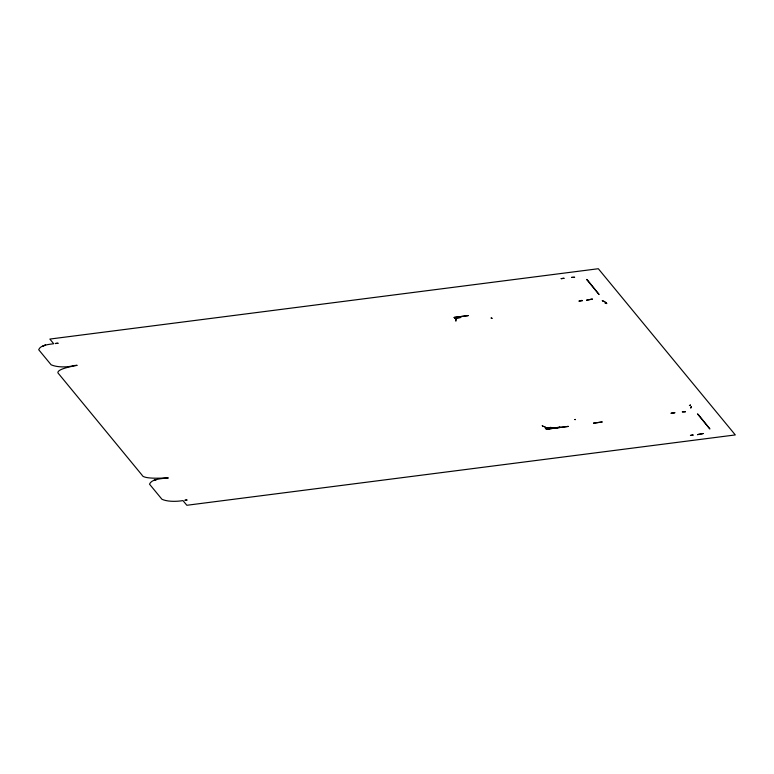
<?xml version="1.0" encoding="UTF-8"?>
<svg xmlns="http://www.w3.org/2000/svg" width="774" height="774" viewBox="0 0 774 774"><rect width="100%" height="100%" fill="white"/><g stroke="black" fill="none" stroke-linecap="round" stroke-linejoin="round"><path stroke-width="1.16" d="M56.705 343.356L55.331 343.53L58.185 343.25L56.841 343.337M186.128 500.207C190.249 499.762 181.522 500.391 185.992 500.227M690.834 407.927L691.288 406.602L690.834 407.927M73.869 365.58C67.048 367.495 56.947 367.418 51.123 364.796L38.7 349.713C40.364 345.049 48.704 344.459 53.706 343.733L49.855 339.07L598.321 268.723L735.3 434.93L186.844 505.277L182.993 500.614C176.104 501.697 167.329 501.775 161.94 499.259L149.517 484.176C151.52 479.077 160.769 478.854 166.149 477.993L166.739 478.264C175.94 476.765 143.558 480.644 142.029 475.091L57.924 372.875C56.773 367.408 86.988 364.341 73.869 365.58M563.975 278.292L561.189 278.65L563.975 278.292M674.793 412.755L671.126 413.219L674.793 412.755M575.44 419.498L574.869 419.576L575.44 419.498M456.418 319.391L455.78 319.469L456.418 319.391M455.905 320.929L455.751 320.223L455.905 320.929M602.104 421.975L593.513 423.175L602.104 421.975M581.864 300.428L578.884 301.154L582.445 300.699L581.864 300.428M692.682 434.891L690.418 435.443L693.262 435.162L692.682 434.891M45.482 345.136L43.16 345.901L45.482 345.136M156.29 479.599L153.978 480.364L156.29 479.599M690.505 405.112L689.45 405.528L690.505 405.112M460.714 317.456L454.764 318.249L460.714 317.456M592.304 299.083L586.692 300.157L592.304 299.083M703.121 433.546L697.509 434.62L703.121 433.546M606.236 302.905L605.074 303.137L606.826 303.572L606.236 302.905M468.173 315.608L454.106 317.437L468.173 315.608M544.993 426.871L544.074 426.619L544.993 426.871M551.001 427.432L545.37 428.177L551.001 427.432M567.623 426.484L546.241 429.241L568.348 426.406L567.623 426.484M574.589 277.276L571.57 277.402L574.589 277.276M492.022 318.288L491.171 318.027L492.022 318.288M559.641 427.238L546.028 428.989L560.144 427.2L559.641 427.238M685.396 411.739L682.387 411.865L685.396 411.739M542.293 425.748L543.222 426.358L542.293 425.748M604.949 301.841L602.327 300.738L604.949 301.841M587.582 280.217L586.653 279.433L599.076 294.507L587.582 280.217M698.4 414.68L697.471 413.897L709.893 428.97L698.4 414.68"/></g></svg>
